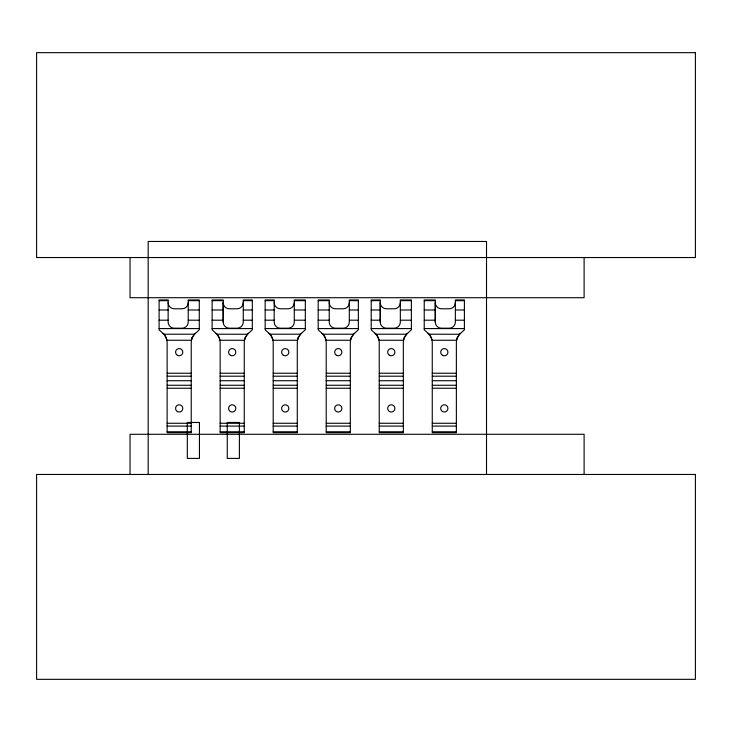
<?xml version="1.0" encoding="UTF-8"?>
<svg xmlns="http://www.w3.org/2000/svg" width="732" height="732" viewBox="0 0 732 732"><rect width="100%" height="100%" fill="white"/><g stroke="black" fill="none" stroke-linecap="round" stroke-linejoin="round"><path stroke-width="1.1" d="M223.178 322.062L223.178 299.964L212.124 299.964L212.124 329.821L216.919 334.204L247.453 334.259L252.302 329.821L252.302 299.964L243.262 299.964L243.262 322.062A6.131 6.131 0 0 1 237.131 328.192L229.299 328.192A6.131 6.131 0 0 1 223.178 322.062L223.178 302.664A6.131 6.131 0 0 0 229.299 308.785L237.131 308.785A6.131 6.131 0 0 0 243.262 302.664L243.262 302.801M380.247 322.062L380.247 299.964L371.206 299.964L371.206 329.821L376.001 334.204L406.58 334.204L411.375 329.821L411.375 299.964L400.331 299.964L400.331 322.062A6.131 6.131 0 0 1 394.2 328.192L386.368 328.192A6.131 6.131 0 0 1 380.247 322.062L380.247 302.664A6.131 6.131 0 0 0 386.368 308.785L394.2 308.785A6.131 6.131 0 0 0 400.331 302.664L400.331 302.801M435.275 322.062L435.275 299.964L424.231 299.964L424.231 329.821L429.025 334.204L459.559 334.259L464.399 329.821L464.399 299.964L455.359 299.964L455.359 322.062A6.131 6.131 0 0 1 449.238 328.192L441.405 328.192A6.131 6.131 0 0 1 435.275 322.062L435.275 302.664A6.131 6.131 0 0 0 441.405 308.785L449.238 308.785A6.131 6.131 0 0 0 455.359 302.664L455.359 302.801M192.113 338.001L191.455 340.261L166.923 340.261L166.265 338.001M245.138 338.001L244.479 340.261L219.948 340.261L219.289 338.001M298.162 338.001L297.503 340.261L272.972 340.261L272.313 338.001M351.186 338.001L350.537 340.261L325.996 340.261L325.337 338.001A8.061 5.261 73.4 0 0 325.255 337.562M404.21 338.001L403.561 340.261L379.02 340.261L378.362 338.001M457.235 338.001L456.585 340.261L432.045 340.261L431.395 338.001A8.061 5.261 73.4 0 0 431.304 337.562M245.266 337.69L247.453 334.259M351.314 337.69L353.519 334.24L358.351 329.821L358.351 299.964L349.31 299.964L349.31 322.062A6.131 6.131 0 0 1 343.189 328.192L335.348 328.192A6.131 6.131 0 0 1 329.226 322.062L329.226 299.964L318.182 299.964L318.182 329.821L323.022 334.259L325.182 337.608M457.363 337.69L459.559 334.259M192.269 337.608L194.438 334.24L199.278 329.821L199.278 299.964L188.225 299.964L188.225 322.062A6.131 6.131 0 0 1 182.103 328.192L174.271 328.192A6.131 6.131 0 0 1 168.14 322.062L168.14 299.964L159.1 299.964L159.1 329.821L163.95 334.259L166.137 337.69M298.327 337.608L300.486 334.24M404.375 337.608L406.544 334.24M301.428 333.307L300.532 334.204L269.943 334.204L265.158 329.821L265.158 299.964L274.189 299.964L274.189 322.062A6.131 6.131 0 0 0 280.319 328.192L288.152 328.192A6.131 6.131 0 0 0 294.273 322.062L294.273 299.964L305.326 299.964L305.326 329.821L301.428 333.307A12.453 12.453 0 0 0 297.293 342.576L297.293 432.694L273.192 432.694L273.192 342.576A12.453 12.453 0 0 0 269.047 333.307M159.1 300.669L168.14 300.669M188.225 300.669L199.278 300.669M212.124 300.669L223.178 300.669M243.262 300.669L252.302 300.669M265.158 300.669L274.189 300.669M294.273 300.669L305.326 300.669M318.182 300.669L329.226 300.669M349.31 300.669L358.351 300.669M371.206 300.669L380.247 300.669M400.331 300.669L411.375 300.669M424.231 300.669L435.275 300.669M455.359 300.669L464.399 300.669M159.1 309.993L168.14 309.993M188.225 309.993L199.278 309.993M212.124 309.993L223.178 309.993M243.262 309.993L252.302 309.993M265.158 309.993L274.189 309.993M294.273 309.993L305.326 309.993M318.182 309.993L329.226 309.993M349.31 309.993L358.351 309.993M371.206 309.993L380.247 309.993M400.331 309.993L411.375 309.993M424.231 309.993L435.275 309.993M455.359 309.993L464.399 309.993M159.1 320.195L168.14 320.195M188.225 320.195L199.278 320.195M212.124 320.195L223.178 320.195M243.262 320.195L252.302 320.195M265.158 320.195L274.189 320.195M294.273 320.195L305.326 320.195M318.182 320.195L329.226 320.195M349.31 320.195L358.351 320.195M371.206 320.195L380.247 320.195M400.331 320.195L411.375 320.195M424.231 320.195L435.275 320.195M455.359 320.195L464.399 320.195M159.1 328.577L199.278 328.577M212.124 328.577L252.302 328.577M265.158 328.577L305.326 328.577M318.182 328.577L358.351 328.577M371.206 328.577L411.375 328.577M424.231 328.577L464.399 328.577M163.895 334.204L194.483 334.204M322.968 334.204L353.556 334.204M167.134 373.228L191.235 373.228M220.158 373.228L244.268 373.228M273.192 373.228L297.293 373.228M326.216 373.228L350.317 373.228M379.24 373.228L403.341 373.228M432.264 373.228L456.365 373.228M167.134 376.202L191.235 376.202M220.158 376.202L244.268 376.202M273.192 376.202L297.293 376.202M326.216 376.202L350.317 376.202M379.24 376.202L403.341 376.202M432.264 376.202L456.365 376.202M167.134 380.732L191.235 380.732M220.158 380.732L244.268 380.732M273.192 380.732L297.293 380.732M326.216 380.732L350.317 380.732M379.24 380.732L403.341 380.732M432.264 380.732L456.365 380.732M167.134 385.261L191.235 385.261M220.158 385.261L244.268 385.261M273.192 385.261L297.293 385.261M326.216 385.261L350.317 385.261M379.24 385.261L403.341 385.261M432.264 385.261L456.365 385.261M167.134 388.235L191.235 388.235M220.158 388.235L244.268 388.235M273.192 388.235L297.293 388.235M326.216 388.235L350.317 388.235M379.24 388.235L403.341 388.235M432.264 388.235L456.365 388.235M167.134 423.261L191.235 423.261M220.158 423.261L244.268 423.261M273.192 423.261L297.293 423.261M326.216 423.261L350.317 423.261M379.24 423.261L403.341 423.261M432.264 423.261L456.365 423.261M167.134 426.097L191.235 426.097M220.158 426.097L244.268 426.097M273.192 426.097L297.293 426.097M326.216 426.097L350.317 426.097M379.24 426.097L403.341 426.097M432.264 426.097L456.365 426.097M167.134 431.779L191.235 431.779M220.158 431.779L244.268 431.779M273.192 431.779L297.293 431.779M326.216 431.779L350.317 431.779M379.24 431.779L403.341 431.779M432.264 431.779L456.365 431.779M269.989 334.24L272.185 337.69M216.965 334.24L219.124 337.608M429.19 334.387L431.23 337.608M376.166 334.387L378.243 337.69M584.109 257.536L584.109 297.714L130.04 297.714L130.04 257.536M584.109 474.464L584.109 434.286L130.04 434.286L130.04 474.464M486.515 474.464L486.515 241.468L148.184 241.468L148.184 474.464M188.225 302.664A6.131 6.131 0 0 1 182.103 308.785L174.271 308.785A6.131 6.131 0 0 1 168.14 302.664M162.998 333.307A12.453 12.453 0 0 1 167.134 342.576L167.134 432.694L191.235 432.694L191.235 342.576A12.453 12.453 0 0 1 195.38 333.307M166.054 337.736A8.061 5.078 73.1 0 1 166.182 338.047M192.031 337.955A8.061 5.261 -73.4 0 1 192.196 337.562M248.404 333.307A12.453 12.453 0 0 0 244.268 342.576L244.268 432.694L220.158 432.694L220.158 342.576A12.453 12.453 0 0 0 216.022 333.307M245.22 338.047A8.061 5.078 -73.1 0 1 245.348 337.736M219.207 337.562A8.061 5.261 73.4 0 1 219.371 337.955M294.273 302.664A6.131 6.131 0 0 1 288.152 308.785L280.319 308.785A6.131 6.131 0 0 1 274.189 302.664M272.103 337.736A8.061 5.078 73.1 0 1 272.231 338.047M298.08 337.955A8.061 5.261 -73.4 0 1 298.244 337.562M329.226 302.664A6.131 6.131 0 0 0 335.348 308.785L343.189 308.785A6.131 6.131 0 0 0 349.31 302.664M354.462 333.307A12.453 12.453 0 0 0 350.317 342.576L350.317 432.694L326.216 432.694L326.216 342.576A12.453 12.453 0 0 0 322.071 333.307M351.269 338.047A8.061 5.078 -73.1 0 1 351.397 337.736M460.51 333.307A12.453 12.453 0 0 0 456.365 342.576L456.365 432.694L432.264 432.694L432.264 342.576A12.453 12.453 0 0 0 428.119 333.307M457.326 338.047A8.061 5.078 -73.1 0 1 457.445 337.736M375.095 333.307A12.453 12.453 0 0 1 379.24 342.576L379.24 432.694L403.341 432.694L403.341 342.576A12.453 12.453 0 0 1 407.486 333.307M378.16 337.736A8.061 5.078 73.1 0 1 378.279 338.047M404.128 337.955A8.061 5.261 -73.4 0 1 404.293 337.562M695.4 52.667L36.6 52.667L36.6 257.536L695.4 257.536L695.4 52.667M199.443 422.465L187.31 422.465L187.31 458.397L199.443 458.397L199.443 422.465M239.391 422.465L227.259 422.465L227.259 458.397L239.391 458.397L239.391 422.465M695.4 474.464L36.6 474.464L36.6 679.333L695.4 679.333L695.4 474.464M177.382 411.549A3.614 3.614 0 0 0 182.808 408.41A3.614 3.614 0 0 0 177.382 405.281A3.614 3.614 0 0 0 177.382 411.549M177.382 355.304A3.614 3.614 0 0 0 182.808 352.174A3.614 3.614 0 0 0 177.382 349.045A3.614 3.614 0 0 0 177.382 355.304M230.406 355.304A3.614 3.614 0 0 0 235.832 352.174A3.614 3.614 0 0 0 230.406 349.045A3.614 3.614 0 0 0 230.406 355.304M230.406 411.549A3.614 3.614 0 0 0 235.832 408.41A3.614 3.614 0 0 0 230.406 405.281A3.614 3.614 0 0 0 230.406 411.549M283.43 411.549A3.614 3.614 0 0 0 288.856 408.41A3.614 3.614 0 0 0 283.43 405.281A3.614 3.614 0 0 0 283.43 411.549M283.43 355.304A3.614 3.614 0 0 0 288.856 352.174A3.614 3.614 0 0 0 283.43 349.045A3.614 3.614 0 0 0 283.43 355.304M336.455 355.304A3.614 3.614 0 0 0 341.881 352.174A3.614 3.614 0 0 0 336.455 349.045A3.614 3.614 0 0 0 336.455 355.304M336.455 411.549A3.614 3.614 0 0 0 341.881 408.41A3.614 3.614 0 0 0 336.455 405.281A3.614 3.614 0 0 0 336.455 411.549M442.503 355.304A3.614 3.614 0 0 0 447.929 352.174A3.614 3.614 0 0 0 442.503 349.045A3.614 3.614 0 0 0 442.503 355.304M442.503 411.549A3.614 3.614 0 0 0 447.929 408.41A3.614 3.614 0 0 0 442.503 405.281A3.614 3.614 0 0 0 442.503 411.549M389.479 355.304A3.614 3.614 0 0 0 394.905 352.174A3.614 3.614 0 0 0 389.479 349.045A3.614 3.614 0 0 0 389.479 355.304M389.479 411.549A3.614 3.614 0 0 0 394.905 408.41A3.614 3.614 0 0 0 389.479 405.281A3.614 3.614 0 0 0 389.479 411.549"/></g></svg>
